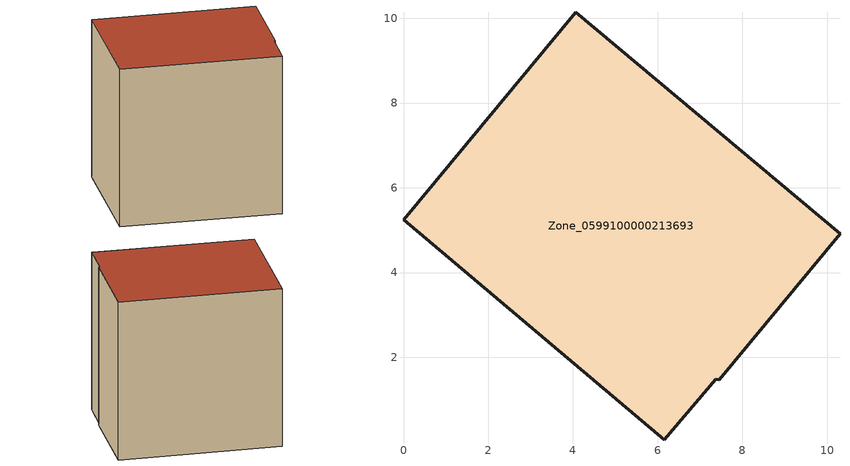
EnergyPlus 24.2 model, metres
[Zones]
Zone_0599100000213693
 floor ground (C_G): 10.3,4.91 7.45,1.48 7.37,1.48 6.16,0.05 0,5.25 4.07,10.14 z0
 wall outside (C_F): 10.3,4.91 4.07,10.14 0,5.25 6.16,0.05 7.37,1.48 7.45,1.48 10.3,4.91 z0:8.31
 roof outside (C_R): 7.45,1.48 10.3,4.91 4.07,10.14 0,5.25 6.16,0.05 7.37,1.48 z8.31
[BUILDING]
Pand.0599100000213693: North Axis=0; Terrain=City; Loads Convergence Tolerance Value=0.04; Temperature Convergence Tolerance Value=0.4; Solar Distribution=FullExterior; Maximum Number of Warmup Days=25; Minimum Number of Warmup Days=1
[Site:Location]
Rotterdam.The.Hague.AP_ZH_NLD Design_Conditions: Latitude=51.96; Longitude=4.45; Time Zone=1; Elevation=-4.5
[SITE:GROUNDTEMPERATURE:BUILDINGSURFACE]
18, 18, 18, 18, 18, 18, 18, 18, 18, 18, 18, 18
[MATERIAL] Thermal Absorptance=0.9; Solar Absorptance=0.7; Visible Absorptance=0.7
Name | Roughness | Thickness | Conductivity | Density | Specific Heat
G.TI.1946-1964 | MediumSmooth | 0.15 | 1 | 540 | 1210
F.TI.1946-1964 | Rough | 0.3 | 0.857143 | 1920 | 840
R.TI.1946-1964 | MediumRough | 0.2 | 0.277778 | 1500 | 1000
[CONSTRUCTION]
C_G: G.TI.1946-1964
C_F: F.TI.1946-1964
C_R: R.TI.1946-1964
[ZONE]
Zone_0599100000213693: Type=1; Multiplier=1; Ceiling Height=Autocalculate; Volume=Autocalculate; Floor Area=autocalculate; Part of Total Floor Area=Yes
[ZONEINFILTRATION:DESIGNFLOWRATE]
Infil_Zone_0599100000213693: Zone or ZoneList or Space or SpaceList=Zone_0599100000213693; Schedule=AlwaysOn; Design Flow Rate Calculation Method=Flow/Area; Flow Rate per Floor Area=0.003; Constant Term Coefficient=1; Temperature Term Coefficient=0; Velocity Term Coefficient=0; Velocity Squared Term Coefficient=0
[HVACTEMPLATE:ZONE:IDEALLOADSAIRSYSTEM]
Zone_0599100000213693: Maximum Heating Supply Air Temperature=50; Minimum Cooling Supply Air Temperature=13; Maximum Heating Supply Air Humidity Ratio=0.0156; Minimum Cooling Supply Air Humidity Ratio=0.0077; Heating Limit=NoLimit; Cooling Limit=NoLimit; Dehumidification Control Type=ConstantSensibleHeatRatio; Cooling Sensible Heat Ratio=0.7; Dehumidification Setpoint=60; Humidification Control Type=None; Humidification Setpoint=30; Outdoor Air Method=None; Outdoor Air Flow Rate per Person=0.00944; Outdoor Air Flow Rate per Zone Floor Area=0; Outdoor Air Flow Rate per Zone=0; Demand Controlled Ventilation Type=None; Outdoor Air Economizer Type=NoEconomizer; Heat Recovery Type=None; Sensible Heat Recovery Effectiveness=0.7; Latent Heat Recovery Effectiveness=0.65
[ZONECONTROL:THERMOSTAT]
ThermostatControl_Zone_0599100000213693: Zone or ZoneList=Zone_0599100000213693; Control Type Schedule=DualSetpointControlType; Control 1=Thermostat_Zone_0599100000213693; Temperature Difference Between Cutout And Setpoint=0
[THERMOSTATSETPOINT:DUALSETPOINT]
Thermostat_Zone_0599100000213693: Heating Setpoint Temperature Schedule=HeatingSetpoint_Zone_0599100000213693; Cooling Setpoint Temperature Schedule=CoolingSetpoint_Zone_0599100000213693
[SCHEDULE:COMPACT]
HeatingSetpoint_Zone_0599100000213693: Through: 12/31, For: AllDays, Until: 24:00, 21
CoolingSetpoint_Zone_0599100000213693: Through: 12/31, For: AllDays, Until: 24:00, 24
DualSetpointControlType: Through: 12/31, For: AllDays, Until: 24:00, 4
AlwaysOn: Through: 12/31, For: AllDays, Until: 24:00, 1
